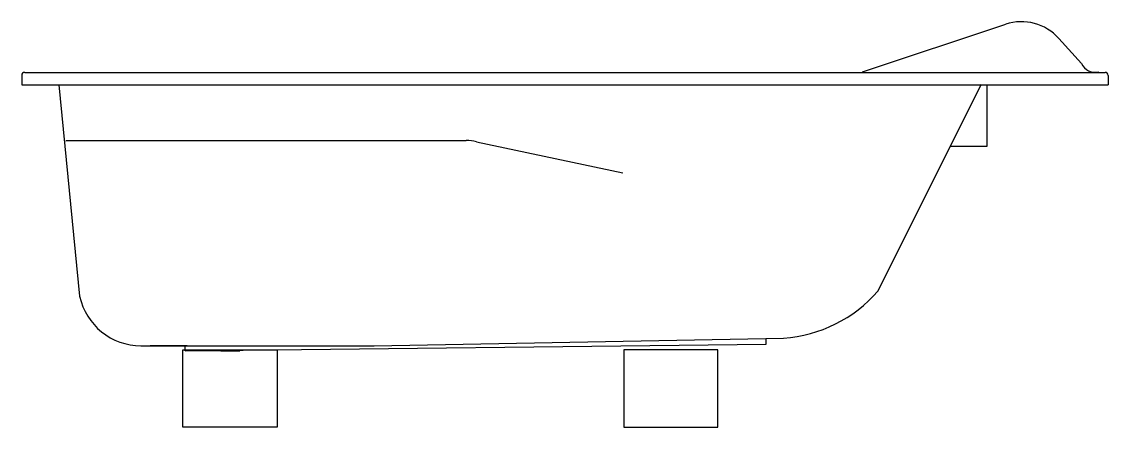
# Model space of a CAD drawing. Extents: x 0 to 173, y 1 to 65.
import ezdxf

# ---------------------------------------------------------------- set-up
doc = ezdxf.new("R2010")
doc.units = 0
doc.header["$LTSCALE"] = 5
doc.header["$MEASUREMENT"] = 0
doc.layers.get('0').update_dxf_attribs({"linetype": 'CONTINUOUS'})

msp = doc.modelspace()

# ---------------------------------------------------------------- linework, layer by layer
at = {"color": 0, "linetype": 'ByBlock'}
for p, q in [((134.32, 57.42), (157.15, 64.99)), ((165.62, 62.73), (169.2, 58.74)), ((0.87, 57.32), (172.98, 57.32)), ((0.37, 56.82), (0.37, 55.32)), ((136.76, 22.43), (153.26, 55.43)), ((173.48, 56.82), (173.48, 55.32)), ((0.37, 55.32), (173.48, 55.32)), ((6.27, 55.32), (9.59, 21.61)), ((154.11, 55.31), (154.11, 45.52)), ((7.4, 46.44), (71.17, 46.44)), ((72.84, 46.26), (96.12, 41.29)), ((154.11, 45.52), (148.3, 45.52)), ((26.4, 12.91), (118.98, 13.97)), ((56.54, 13.72), (121.76, 14.93)), ((118.98, 13.97), (118.98, 14.88)), ((19.37, 13.72), (19.65, 13.72)), ((19.65, 13.72), (56.53, 13.72)), ((20.84, 13.72), (26.73, 13.72)), ((26.52, 13.72), (20.84, 13.72)), ((26.06, 13.08), (41.05, 13.08)), ((26.06, 0.72), (26.06, 13.08)), ((26.4, 12.91), (26.4, 13.72)), ((26.73, 13.72), (26.52, 13.72)), ((32.13, 12.92), (29.1, 12.92)), ((32.1, 12.92), (35.13, 12.92)), ((41.05, 13.08), (41.05, 0.72)), ((111.28, 13.08), (96.29, 13.08)), ((96.29, 13.08), (96.29, 0.72)), ((111.28, 0.72), (111.28, 13.08)), ((41.05, 0.72), (26.06, 0.72)), ((96.29, 0.72), (111.28, 0.72))]:
    msp.add_line(p, q, dxfattribs=at)
for centre, radius, start, end in [((159.66, 57.39), 8, 41.8538, 108.3374), ((0.87, 56.82), 0.5, 90, 180), ((171.35, 59.68), 2.35, 203.5859, 285.8733), ((172.98, 56.82), 0.5, 0, 90), ((71.17, 38.44), 8, 77.9584, 90), ((19.37, 23.72), 10, 192.1837, 270), ((120.21, 36.79), 21.91, 274.0651, 319.0651), ((56.53, 14.22), 0.5, 270, 271.0637)]:
    msp.add_arc(centre, radius, start, end, dxfattribs=at)

doc.saveas('drawing.dxf')
